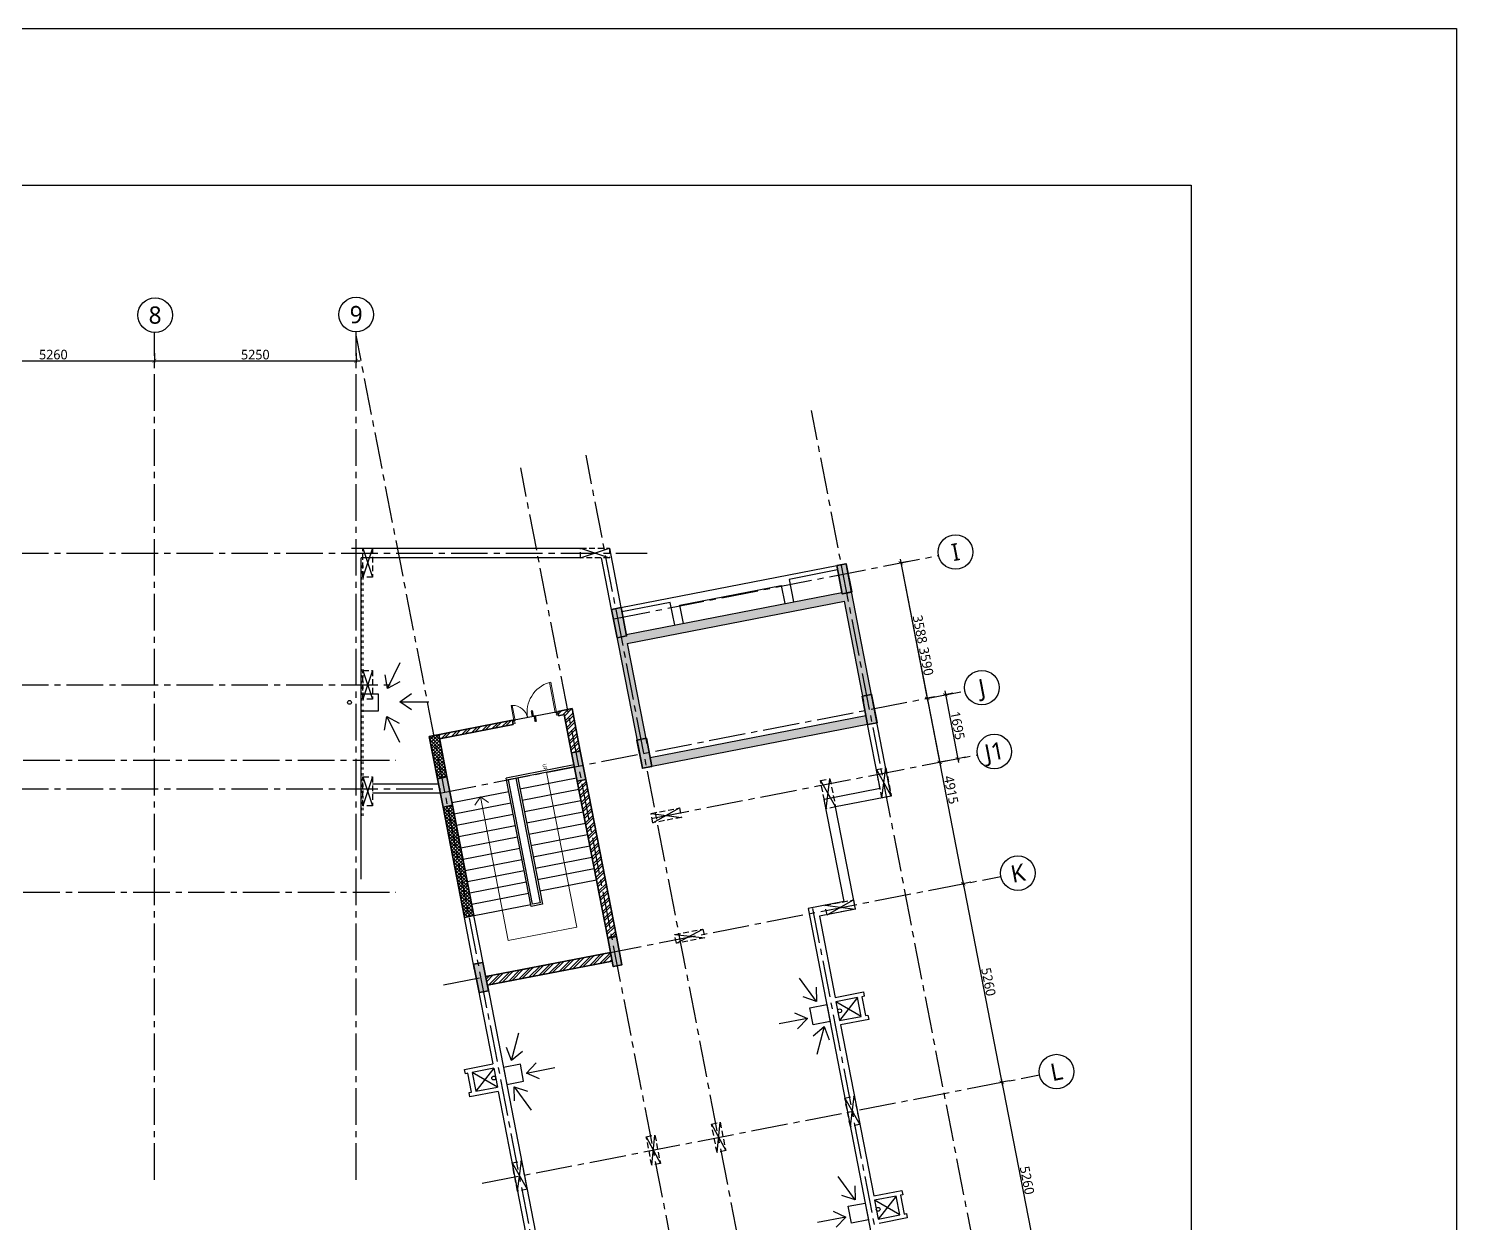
# Model space of a CAD drawing. Header units: millimetres. Extents: x -1107453 to -240403, y -265431 to 143409.
# Drawn here: x -277557 to -240403, y -240761 to -209680 of the extents above; entities that cross this region are included whole.
import ezdxf
from ezdxf.enums import TextEntityAlignment as Align

# ---------------------------------------------------------------- set-up
doc = ezdxf.new("R2010")
doc.units = ezdxf.units.MM
doc.header["$MEASUREMENT"] = 0
for name, pattern in [('ACAD_ISO03W100', [30, 12, -18]), ('ACAD_ISO05W100', [36, 24, -3, 0, -3, 0, -3, 0, -3]), ('CENTER2', [28.575, 19.05, -3.175, 3.175, -3.175]), ('DASHED', [0.75, 0.5, -0.25])]:
    doc.linetypes.add(name, pattern=pattern)
for name, color, linetype in [('A-Anno-Dims', 7, 'Continuous'), ('A-Anno-Grid Lines', 154, 'Continuous'), ('A-Detail Lines 10', 8, 'Continuous'), ('A-Elevation', 4, 'Continuous'), ('A-Steps', 3, 'Continuous'), ('A-Wall Patt', 8, 'Continuous'), ('A-Window', 4, 'Continuous'), ('Anno_Labels', 7, 'Continuous'), ('S-Conc Patt', 9, 'Continuous')]:
    doc.layers.add(name, color=color, linetype=linetype)
for name, color, linetype, lineweight in [('A-Detail Lines', 8, 'Continuous', 25), ('A-Door', 4, 'Continuous', 9), ('A-Wall Sec', 1, 'Continuous', 30), ('column hatch', 12, 'Continuous', 5), ('S-Concrete', 40, 'Continuous', 30), ('text', 7, 'Continuous', 9)]:
    doc.layers.add(name, color=color, linetype=linetype, lineweight=lineweight)
doc.styles.get("Standard").update_dxf_attribs({"font": 'trebuc.ttf'})
doc.dimstyles.new('DIM 1', dxfattribs={"dimtxt": 185, "dimasz": 200, "dimexe": 100, "dimexo": 50, "dimgap": 125, "dimtad": 3, "dimdec": 0, "dimtxsty": 'Standard', "dimblk": 'OBLIQUE', "dimcen": 250, "dimdle": 100, "dimclrd": 256, "dimclre": 256, "dimclrt": 256, "dimadec": 0, "dimazin": 0, "dimtfac": 1, "dimtdec": 0, "dimtmove": 1, "dimatfit": 3, "dimldrblk": 'OBLIQUE', "dimfxl": 1, "dimlwd": -1, "dimlwe": -1, "dimarcsym": 0})
doc.dimstyles.new('IIITD_WD_L @ 100', dxfattribs={"dimscale": 100, "dimtxt": 2.5, "dimasz": 1, "dimexe": 0.5, "dimexo": 0.25, "dimgap": 0.3, "dimtad": 1, "dimdec": 0, "dimrnd": 1, "dimzin": 0, "dimdsep": 46, "dimtxsty": 'Standard', "dimblk": 'ARCHTICK', "dimcen": 0.2, "dimdle": 1, "dimclrd": 8, "dimclre": 8, "dimadec": 0, "dimazin": 0, "dimtfac": 1, "dimtdec": 0, "dimtofl": 0, "dimtmove": 0, "dimatfit": 0, "dimfxl": 2, "dimfxlon": 1, "dimtolj": 1, "dimtzin": 0, "dimlwd": -1, "dimlwe": -1, "dimarcsym": 0})

# ---------------------------------------------------------------- blocks, each defined once
blk = doc.blocks.new('Door 1200')
at = {"layer": 'A-Door', "color": 5, "lineweight": 18}
for p, q in [((524084, 16182), (524084, 16132)), ((524084, 16182), (524159, 16182)), ((524084, 16132), (524124, 16132)), ((524124, 16147), (524124, 16132)), ((524159, 16147), (524124, 16147)), ((524159, 16182), (524159, 16147)), ((524159, 16147), (524557, 16147)), ((524159, 16112), (524159, 16147)), ((524159, 16112), (524557, 16112)), ((524557, 16147), (524557, 16112)), ((524084, 15032), (524124, 15032)), ((524084, 14982), (524084, 15032)), ((524084, 14982), (524159, 14982)), ((524124, 15017), (524124, 15032)), ((524159, 15017), (524124, 15017)), ((524159, 15052), (524159, 15017)), ((524159, 15052), (524958, 15052)), ((524159, 14982), (524159, 15017)), ((524159, 15017), (524958, 15017)), ((524958, 15017), (524958, 15052))]:
    blk.add_line(p, q, dxfattribs=at)
at = {"layer": 'A-Door', "lineweight": 18}
for centre, radius, start, end in [((524155, 16193), 411, 270.5695, 348.692), ((524157, 14978), 804, 5.3148, 89.8715)]:
    blk.add_arc(centre, radius, start, end, dxfattribs=at)
blk = doc.blocks.new('staircase 1 top')
at = {"layer": 'A-Elevation'}
for p, q in [((1232382, -43189), (1232382, -44989)), ((1232432, -43189), (1232432, -44989)), ((1232432, -44689), (1235782, -44689)), ((1232432, -44739), (1235732, -44739)), ((1235732, -44939), (1232432, -44939)), ((1235732, -44739), (1235732, -44939)), ((1235782, -44689), (1235782, -44989)), ((1235782, -44989), (1232382, -44989))]:
    blk.add_line(p, q, dxfattribs=at)
at = {"layer": 'A-Steps'}
for p, q in [((1232732, -43189), (1232732, -44689)), ((1233032, -43189), (1233032, -44689)), ((1233332, -43189), (1233332, -44689)), ((1233632, -43189), (1233632, -44689)), ((1233932, -43189), (1233932, -44689)), ((1234232, -43189), (1234232, -44689)), ((1234532, -43189), (1234532, -44689)), ((1234832, -43189), (1234832, -44689)), ((1235132, -43189), (1235132, -44689)), ((1235432, -43189), (1235432, -44689)), ((1232732, -46489), (1232732, -44989)), ((1233032, -46489), (1233032, -44989)), ((1233332, -46489), (1233332, -44989)), ((1233632, -46489), (1233632, -44989)), ((1233932, -46489), (1233932, -44989)), ((1234232, -46489), (1234232, -44989)), ((1234532, -46489), (1234532, -44989)), ((1234832, -46489), (1234832, -44989)), ((1235132, -46489), (1235132, -44989)), ((1235432, -46489), (1235432, -44989)), ((1235732, -46489), (1235732, -44989))]:
    blk.add_line(p, q, dxfattribs=at)
at = {"layer": 'text'}
for p, q in [((1232432, -43925), (1236539, -43925)), ((1236539, -45739), (1236539, -43925)), ((1232732, -45739), (1232912, -45559)), ((1232732, -45739), (1232912, -45919)), ((1232732, -45739), (1236539, -45739))]:
    blk.add_line(p, q, dxfattribs=at)
at = {"layer": 'text', "insert": (1232202, -43893), "char_height": 100, "width": 200.53, "attachment_point": 1}
blk.add_mtext('{\\fArial|b0|i0|c0|p34;UP}', dxfattribs=at)
blk = doc.blocks.new('DROP')
at = {"layer": 'A-Detail Lines'}
h = blk.add_hatch(dxfattribs=at)
h.set_pattern_fill('ANSI31', color=256, scale=100, angle=-90, style=0)
h.set_pattern_definition([(45, (-30796.783, -8736.205), (8.838835, -8.838835), [])])
h.paths.add_polyline_path([(-46, 0), (-46, -147), (-75, -147), (-75, 0)])
h.paths.add_polyline_path([(0, 147), (0, 0), (-30, 0), (-30, 147)])
for p, q in [((-46, -147), (-46, 0)), ((0, 0), (0, 148))]:
    blk.add_line(p, q, dxfattribs=at)
blk = doc.blocks.new('_Oblique')
at = {"color": 0, "linetype": 'ByBlock', "lineweight": -2}
blk.add_line((-0.5, -0.5), (0.5, 0.5), dxfattribs=at)
blk = doc.blocks.new('column 2.05')
at = {"layer": 'S-Conc Patt'}
h = blk.add_hatch(color=256, dxfattribs=at)
h.paths.add_polyline_path([(-394489, -157156), (-394739, -157156), (-394739, -157906), (-394489, -157906)])
h.paths.add_polyline_path([(-394489, -160616), (-394739, -160616), (-394739, -161366), (-394489, -161366)])
h.paths.add_polyline_path([(-363886, -185345), (-363838, -185590), (-364290, -185678), (-364338, -185433)])
h.paths.add_polyline_path([(-389204, -185761), (-389204, -186011), (-389653, -186011), (-389653, -185761)])
h.paths.add_polyline_path([(-389454, -165531), (-389204, -165531), (-389204, -166281), (-389454, -166281)])
h.paths.add_polyline_path([(-400709, -160616), (-400459, -160616), (-400459, -161366), (-400709, -161366)])
h.paths.add_polyline_path([(-389204, -160616), (-389454, -160616), (-389454, -161366), (-389204, -161366)])
h.paths.add_polyline_path([(-392989, -160616), (-392759, -160616), (-392759, -161366), (-392989, -161366)])
h.paths.add_polyline_path([(-358090, -158586), (-357845, -158538), (-357702, -159274), (-357947, -159322)])
h.paths.add_polyline_path([(-359974, -180182), (-359748, -180138), (-359661, -180590), (-359886, -180634)])
h.paths.add_polyline_path([(-361508, -184866), (-361460, -185111), (-362049, -185226), (-362097, -184980)])
h.paths.add_polyline_path([(-355128, -181578), (-355084, -181804), (-355531, -181891), (-355575, -181665)])
h.paths.add_polyline_path([(-359085, -182347), (-359041, -182573), (-359492, -182661), (-359536, -182435)])
h.paths.add_polyline_path([(-355545, -179439), (-355501, -179664), (-355952, -179752), (-355996, -179526)])
h.paths.add_polyline_path([(-357487, -181813), (-357262, -181769), (-357176, -182211), (-357402, -182254)])
h.paths.add_polyline_path([(-357523, -179823), (-357479, -180049), (-357930, -180137), (-357974, -179911)])
h.paths.add_polyline_path([(-394489, -183751), (-394489, -183981), (-394939, -183981), (-394939, -183751)])
h.paths.add_polyline_path([(-394489, -181916), (-394719, -181916), (-394719, -181456), (-394489, -181456)])
h.paths.add_polyline_path([(-398529, -183751), (-398529, -183981), (-398979, -183981), (-398979, -183751)])
h.paths.add_polyline_path([(-398528, -181571), (-398528, -181801), (-398979, -181801), (-398979, -181571)])
h.paths.add_polyline_path([(-396849, -183521), (-396619, -183521), (-396619, -183981), (-396849, -183981)])
h.paths.add_polyline_path([(-396504, -181571), (-396504, -181801), (-396964, -181801), (-396964, -181571)])
h.paths.add_polyline_path([(-365649, -160055), (-365423, -160011), (-365280, -160748), (-365506, -160791)])
h.paths.add_polyline_path([(-392989, -165531), (-392759, -165531), (-392759, -166281), (-392989, -166281)])
h.paths.add_polyline_path([(-358558, -184292), (-358510, -184538), (-359100, -184652), (-359147, -184407)])
h.paths.add_polyline_path([(-394488, -185761), (-394488, -186011), (-395088, -186011), (-395088, -185761)])
h.paths.add_polyline_path([(-391373, -181571), (-391373, -181821), (-391973, -181821), (-391973, -181571)])
h.paths.add_polyline_path([(-354745, -183551), (-354697, -183797), (-355138, -183882), (-355186, -183637)])
h.paths.add_polyline_path([(-391373, -185761), (-391373, -186011), (-391973, -186011), (-391973, -185761)])
h.paths.add_polyline_path([(-398528, -185761), (-398528, -186011), (-398978, -186011), (-398978, -185761)])
h.paths.add_polyline_path([(-362311, -180733), (-362264, -180979), (-362853, -181093), (-362900, -180848)])
h.paths.add_polyline_path([(-363949, -159725), (-363703, -159677), (-363560, -160413), (-363805, -160461)])
h.paths.add_polyline_path([(-369139, -160734), (-368893, -160686), (-368750, -161422), (-368995, -161470)])
h.paths.add_polyline_path([(-400709, -157156), (-400459, -157156), (-400459, -157906), (-400709, -157906)])
h.paths.add_polyline_path([(-358751, -155186), (-358506, -155138), (-358362, -155874), (-358608, -155922)])
h.paths.add_polyline_path([(-364609, -156328), (-364363, -156281), (-364220, -157017), (-364465, -157065)])
h.paths.add_polyline_path([(-364692, -181196), (-364645, -181442), (-365096, -181529), (-365144, -181284)])
h.paths.add_polyline_path([(-364711, -164880), (-364485, -164836), (-364342, -165572), (-364568, -165616)])
h.paths.add_polyline_path([(-368201, -165558), (-367955, -165511), (-367812, -166247), (-368058, -166295)])
h.paths.add_polyline_path([(-389204, -181571), (-389204, -181821), (-389653, -181821), (-389653, -181571)])
at = {"layer": 'A-Detail Lines 10'}
for p, q in [((-365416, -154735), (-364666, -154985)), ((-365416, -154985), (-364666, -154735)), ((-357719, -160495), (-357331, -161184)), ((-357576, -161231), (-357474, -160447)), ((-359172, -160778), (-358784, -161466)), ((-359029, -161514), (-358927, -160730)), ((-363532, -161880), (-362841, -161491)), ((-363580, -161634), (-362793, -161736)), ((-359051, -164024), (-358267, -164126)), ((-359003, -164269), (-358314, -163881)), ((-362967, -164785), (-362187, -164868)), ((-362923, -165011), (-362231, -164642)), ((-358539, -169039), (-358151, -169727)), ((-358396, -169775), (-358294, -168991)), ((-362009, -169713), (-361640, -170406)), ((-361866, -170450), (-361783, -169669)), ((-363707, -170043), (-363339, -170736)), ((-363564, -170780), (-363482, -170000)), ((-367197, -170722), (-366809, -171410)), ((-367054, -171458), (-366952, -170674))]:
    blk.add_line(p, q, dxfattribs=at)
for points in [[(-371079, -154735), (-370829, -155485)], [(-370829, -154735), (-371079, -155485)], [(-371079, -157915), (-370829, -158665)], [(-370829, -157915), (-371079, -158665)], [(-371078, -160683), (-370828, -161433)], [(-370828, -160683), (-371078, -161433)]]:
    blk.add_lwpolyline(points, dxfattribs=at)
at = {"layer": 'S-Concrete', "color": 3, "linetype": 'DASHED', "lineweight": -3, "ltscale": 300}
for points in [[(-371079, -154735), (-370829, -154735), (-370829, -155485), (-371079, -155485), (-371079, -154735)], [(-365416, -154985), (-365416, -154735), (-364666, -154735), (-364666, -154985), (-365416, -154985)], [(-371079, -157915), (-370829, -157915), (-370829, -158665), (-371079, -158665), (-371079, -157915)], [(-357719, -160495), (-357474, -160447), (-357331, -161184), (-357576, -161231), (-357719, -160495)], [(-371079, -160683), (-370829, -160683), (-370829, -161433), (-371079, -161433), (-371079, -160683)], [(-359172, -160778), (-358927, -160730), (-358784, -161466), (-359029, -161514), (-359172, -160778)], [(-362841, -161491), (-362793, -161736), (-363532, -161880), (-363580, -161634), (-362841, -161491)], [(-358314, -163881), (-358267, -164126), (-359003, -164269), (-359051, -164024), (-358314, -163881)], [(-362923, -165011), (-362967, -164785), (-362231, -164642), (-362187, -164868), (-362923, -165011)], [(-362009, -169713), (-361783, -169669), (-361640, -170406), (-361866, -170450), (-362009, -169713)], [(-363707, -170043), (-363482, -170000), (-363339, -170736), (-363564, -170780), (-363707, -170043)]]:
    blk.add_lwpolyline(points, dxfattribs=at)
at = {"layer": 'S-Concrete', "lineweight": 35}
for points in [[(-358751, -155186), (-358506, -155138), (-358362, -155874), (-358608, -155922), (-358751, -155186)], [(-364609, -156328), (-364363, -156281), (-364220, -157017), (-364465, -157065), (-364609, -156328)], [(-358090, -158586), (-357845, -158538), (-357702, -159274), (-357947, -159322), (-358090, -158586)], [(-363949, -159725), (-363703, -159677), (-363560, -160413), (-363805, -160461), (-363949, -159725)], [(-365649, -160055), (-365423, -160011), (-365280, -160748), (-365506, -160791), (-365649, -160055)], [(-369139, -160734), (-368893, -160686), (-368750, -161422), (-368995, -161470), (-369139, -160734)], [(-364711, -164880), (-364485, -164836), (-364342, -165572), (-364568, -165616), (-364711, -164880)], [(-368201, -165558), (-367955, -165511), (-367812, -166247), (-368058, -166295), (-368201, -165558)]]:
    blk.add_lwpolyline(points, dxfattribs=at)
at = {"layer": 'S-Concrete', "color": 3, "linetype": 'DASHED', "lineweight": -3, "ltscale": 300}
for points in [[(-358539, -169039), (-358294, -168991), (-358151, -169727), (-358396, -169775)], [(-367197, -170722), (-366952, -170674), (-366809, -171410), (-367054, -171458)]]:
    blk.add_lwpolyline(points, close=True, dxfattribs=at)
blk = doc.blocks.new('Grid Head')
blk.add_circle((0, 0), 3)
at = {"layer": 'Anno_Labels'}
blk.add_attdef('GRID_NAME', text='', height=3, dxfattribs=at).set_placement((0, 0), align=Align.MIDDLE_CENTER)
blk = doc.blocks.new('_ArchTick')
at = {"color": 0, "linetype": 'ByBlock', "const_width": 0.15}
blk.add_lwpolyline([(-0.5, -0.5), (0.5, 0.5)], dxfattribs=at)
blk = doc.blocks.new('*D1121')
at = {"layer": 'A-Anno-Dims', "color": 8, "transparency": 16777216}
for p, q in [((527931, 24994), (533391, 24994)), ((528031, 25194), (528031, 24944)), ((533291, 25194), (533291, 24944))]:
    blk.add_line(p, q, dxfattribs=at)
at = {"layer": 'A-Anno-Dims', "color": 8, "transparency": 16777216, "xscale": 100, "yscale": 100, "zscale": 100, "rotation": 180}
blk.add_blockref('_ArchTick', (528031, 24994), dxfattribs=at)
at = {"layer": 'A-Anno-Dims', "color": 8, "transparency": 16777216, "xscale": 100, "yscale": 100, "zscale": 100}
blk.add_blockref('_ArchTick', (533291, 24994), dxfattribs=at)
at = {"layer": 'A-Anno-Dims', "color": 0, "transparency": 16777216, "insert": (530661, 25152), "char_height": 250, "attachment_point": 5}
blk.add_mtext('\\A1;5260', dxfattribs=at)
blk = doc.blocks.new('_Open90')
at = {"color": 0, "linetype": 'ByBlock', "lineweight": -2}
for p, q in [((0, 0), (-1, 0)), ((-0.5, 0.5), (0, 0)), ((0, 0), (-0.5, -0.5))]:
    blk.add_line(p, q, dxfattribs=at)
blk = doc.blocks.new('*D1106')
at = {"layer": 'A-Anno-Dims', "color": 8, "transparency": 16777216}
for p, q in [((533191, 24994), (538641, 24994)), ((533291, 25194), (533291, 24944)), ((538541, 25194), (538541, 24944))]:
    blk.add_line(p, q, dxfattribs=at)
at = {"layer": 'A-Anno-Dims', "color": 8, "transparency": 16777216, "xscale": 100, "yscale": 100, "zscale": 100, "rotation": 180}
blk.add_blockref('_ArchTick', (533291, 24994), dxfattribs=at)
at = {"layer": 'A-Anno-Dims', "color": 8, "transparency": 16777216, "xscale": 100, "yscale": 100, "zscale": 100}
blk.add_blockref('_ArchTick', (538541, 24994), dxfattribs=at)
at = {"layer": 'A-Anno-Dims', "color": 0, "transparency": 16777216, "insert": (535916, 25151), "char_height": 250, "attachment_point": 5}
blk.add_mtext('\\A1;5250', dxfattribs=at)
blk = doc.blocks.new('*D1107')
at = {"layer": 'A-Anno-Dims', "color": 8, "transparency": 16777216}
for p, q in [((552911, 19774), (552665, 19726)), ((552695, 19834), (553418, 16116)), ((553595, 16252), (553350, 16204))]:
    blk.add_line(p, q, dxfattribs=at)
at = {"layer": 'A-Anno-Dims', "color": 8, "transparency": 16777216, "xscale": 100, "yscale": 100, "zscale": 100}
for p, rotation in [((552714, 19735), 101.0000000000101), ((553399, 16214), 281.0000000000102)]:
    blk.add_blockref('_ArchTick', p, dxfattribs=dict(at, rotation=rotation))
at = {"layer": 'A-Anno-Dims', "color": 0, "transparency": 16777216, "insert": (553211, 18005), "char_height": 250, "attachment_point": 5, "rotation": 281}
blk.add_mtext('\\A1;3588', dxfattribs=at)
blk = doc.blocks.new('*D1126')
at = {"layer": 'A-Anno-Dims', "color": 8, "transparency": 16777216}
for p, q in [((552911, 19774), (552665, 19726)), ((552695, 19834), (553741, 14452)), ((553919, 14588), (553673, 14540))]:
    blk.add_line(p, q, dxfattribs=at)
at = {"layer": 'A-Anno-Dims', "color": 8, "transparency": 16777216, "xscale": 100, "yscale": 100, "zscale": 100}
for p, rotation in [((552714, 19735), 101.0000000010405), ((553722, 14550), 281.0000000010405)]:
    blk.add_blockref('_ArchTick', p, dxfattribs=dict(at, rotation=rotation))
at = {"layer": 'A-Anno-Dims', "color": 0, "transparency": 16777216, "insert": (553373, 17173), "char_height": 250, "attachment_point": 5, "rotation": 281}
blk.add_mtext('\\A1;3590', dxfattribs=at)
blk = doc.blocks.new('*D1108')
at = {"layer": 'A-Anno-Dims', "color": 8, "transparency": 16777216}
for p, q in [((554533, 11427), (554288, 11379)), ((554318, 11487), (555359, 6127)), ((555537, 6264), (555291, 6216))]:
    blk.add_line(p, q, dxfattribs=at)
at = {"layer": 'A-Anno-Dims', "color": 8, "transparency": 16777216, "xscale": 100, "yscale": 100, "zscale": 100}
for p, rotation in [((554337, 11389), 101.0000000010405), ((555340, 6226), 281.0000000010405)]:
    blk.add_blockref('_ArchTick', p, dxfattribs=dict(at, rotation=rotation))
at = {"layer": 'A-Anno-Dims', "color": 0, "transparency": 16777216, "insert": (554993, 8837), "char_height": 250, "attachment_point": 5, "rotation": 281}
blk.add_mtext('\\A1;5260', dxfattribs=at)
blk = doc.blocks.new('*D1127')
at = {"layer": 'A-Anno-Dims', "color": 8, "transparency": 16777216}
for p, q in [((555321, 6324), (556363, 964)), ((555537, 6264), (555291, 6216)), ((556540, 1100), (556295, 1053))]:
    blk.add_line(p, q, dxfattribs=at)
at = {"layer": 'A-Anno-Dims', "color": 8, "transparency": 16777216, "xscale": 100, "yscale": 100, "zscale": 100}
for p, rotation in [((555340, 6226), 101.0000000010405), ((556344, 1062), 281.0000000010405)]:
    blk.add_blockref('_ArchTick', p, dxfattribs=dict(at, rotation=rotation))
at = {"layer": 'A-Anno-Dims', "color": 0, "transparency": 16777216, "insert": (555997, 3674), "char_height": 250, "attachment_point": 5, "rotation": 281}
blk.add_mtext('\\A1;5260', dxfattribs=at)
blk = doc.blocks.new('*D1113')
at = {"layer": 'A-Anno-Dims', "color": 8, "transparency": 16777216}
for p, q in [((553853, 16404), (554215, 14544)), ((554068, 16344), (553823, 16296)), ((554392, 14680), (554146, 14632))]:
    blk.add_line(p, q, dxfattribs=at)
at = {"layer": 'A-Anno-Dims', "color": 8, "transparency": 16777216, "xscale": 100, "yscale": 100, "zscale": 100}
for p, rotation in [((553872, 16306), 101.0000000010405), ((554195, 14642), 281.0000000010405)]:
    blk.add_blockref('_ArchTick', p, dxfattribs=dict(at, rotation=rotation))
at = {"layer": 'A-Anno-Dims', "color": 0, "transparency": 16777216, "insert": (554188, 15504), "char_height": 250, "attachment_point": 5, "rotation": 281}
blk.add_mtext('\\A1;1695', dxfattribs=at)
blk = doc.blocks.new('*D1114')
at = {"layer": 'A-Anno-Dims', "color": 8, "transparency": 16777216}
for p, q in [((553594, 16252), (553349, 16204)), ((553379, 16312), (554355, 11291)), ((554532, 11427), (554287, 11379))]:
    blk.add_line(p, q, dxfattribs=at)
at = {"layer": 'A-Anno-Dims', "color": 8, "transparency": 16777216, "xscale": 100, "yscale": 100, "zscale": 100}
for p, rotation in [((553398, 16214), 101.0000000010405), ((554336, 11389), 281.0000000010405)]:
    blk.add_blockref('_ArchTick', p, dxfattribs=dict(at, rotation=rotation))
at = {"layer": 'A-Anno-Dims', "color": 0, "transparency": 16777216, "insert": (554022, 13831), "char_height": 250, "attachment_point": 5, "rotation": 281}
blk.add_mtext('\\A1;4915', dxfattribs=at)
blk = doc.blocks.new('Grid Girls Hostel')
at = {"layer": 'A-Anno-Grid Lines', "linetype": 'CENTER2', "ltscale": 50}
for p, q in [((533291, 3686.8), (533291, 25731.7)), ((538541, 3686.8), (538541, 25744.1)), ((546030.4, -12871.7), (538541, 25657.8)), ((557078.8, -10724.1), (550388.2, 23696.3)), ((551208.5, -11865.1), (544521.1, 22538.2)), ((549510.2, -12195.2), (542822.9, 22208.1)), ((506718.2, 19992.3), (546111.4, 19992.3)), ((545248.1, 18284.2), (553695, 19926.1)), ((506718.2, 16562.3), (539568.2, 16562.3)), ((540716.9, 13748.7), (554379.5, 16404.4)), ((507018.2, 14602.3), (539568.2, 14602.3)), ((546258.2, 13099.1), (554702.9, 14740.5)), ((506718.2, 13861.8), (540731.8, 13861.8)), ((540813.7, 8760.3), (555317.2, 11579.5)), ((507018.2, 11172.3), (539568.2, 11172.3)), ((554688.3, -11188.7), (550425.3, 10742.6)), ((541817.5, 3597), (556321, 6416.2))]:
    blk.add_line(p, q, dxfattribs=at)
at = {"layer": 'A-Anno-Dims'}
ref = blk.add_blockref('Grid Head', (533308.2, 26181.7), dxfattribs=dict(at, xscale=150, yscale=150, zscale=150))
ref.add_attrib('GRID_NAME', '8', dxfattribs={"layer": '0', "height": 450}).set_placement((533308.2, 26181.7), align=Align.MIDDLE_CENTER)
ref = blk.add_blockref('Grid Head', (538539.7, 26194.1), dxfattribs=dict(at, xscale=150, yscale=150, zscale=150))
ref.add_attrib('GRID_NAME', '9', dxfattribs={"layer": '0', "height": 450}).set_placement((538539.7, 26194.1), align=Align.MIDDLE_CENTER)
ref = blk.add_blockref('Grid Head', (554135.5, 20018.3), dxfattribs=dict(at, xscale=150, yscale=150, zscale=150, rotation=11.00000000000715))
ref.add_attrib('GRID_NAME', 'I', dxfattribs={"layer": '0', "height": 450, "rotation": 11}).set_placement((554135.5, 20018.3), align=Align.MIDDLE_CENTER)
ref = blk.add_blockref('Grid Head', (554821.2, 16490.3), dxfattribs=dict(at, xscale=150, yscale=150, zscale=150, rotation=11.00000000000715))
ref.add_attrib('GRID_NAME', 'J', dxfattribs={"layer": '0', "height": 450, "rotation": 11}).set_placement((554821.2, 16490.3), align=Align.MIDDLE_CENTER)
ref = blk.add_blockref('Grid Head', (555144.7, 14826.4), dxfattribs=dict(at, xscale=150, yscale=150, zscale=150, rotation=11.00000000000715))
ref.add_attrib('GRID_NAME', 'J1', dxfattribs={"layer": '0', "height": 450, "rotation": 11}).set_placement((555144.7, 14826.4), align=Align.MIDDLE_CENTER)
ref = blk.add_blockref('Grid Head', (555758.9, 11665.4), dxfattribs=dict(at, xscale=150, yscale=150, zscale=150, rotation=11.00000000000715))
ref.add_attrib('GRID_NAME', 'K', dxfattribs={"layer": '0', "height": 450, "rotation": 11}).set_placement((555758.9, 11665.4), align=Align.MIDDLE_CENTER)
ref = blk.add_blockref('Grid Head', (556762.7, 6502.1), dxfattribs=dict(at, xscale=150, yscale=150, zscale=150, rotation=11.00000000000715))
ref.add_attrib('GRID_NAME', 'L', dxfattribs={"layer": '0', "height": 450, "rotation": 11}).set_placement((556762.7, 6502.1), align=Align.MIDDLE_CENTER)
for base, p1, p2, picture, middle in [((533291, 24994.1), (528031, 25731.7), (533291, 25731.7), '*D1121', (530661, 25151.7)), ((538541, 24994.1), (533291, 25731.7), (538541, 25731.3), '*D1106', (535916, 25151.3))]:
    dim = blk.add_linear_dim(base=base, p1=p1, p2=p2, dimstyle='IIITD_WD_L @ 100', override={"dimtmove": 1, "dimldrblk": 'Open90', "dimarcsym": 1}, dxfattribs=at)
    dim.commit()
    dim.dimension.update_dxf_attribs({"geometry": picture, "text_midpoint": middle})
dim = blk.add_aligned_dim(p1=(553694.9, 19926.1), p2=(554379.5, 16404.4), distance=-999.1, dimstyle='IIITD_WD_L @ 100', override={"dimtmove": 1, "dimldrblk": 'Open90', "dimarcsym": 1}, dxfattribs=at)
dim.commit()
dim.dimension.update_dxf_attribs({"geometry": '*D1107', "text_midpoint": (553210.8, 18004.6)})
dim = blk.add_linear_dim(base=(553722.2, 14549.9), p1=(553695, 19926.1), p2=(554702.9, 14740.5), angle=101, text='3590', dimstyle='IIITD_WD_L @ 100', override={"dimtmove": 1, "dimldrblk": 'Open90', "dimarcsym": 1}, dxfattribs=at)
dim.commit()
dim.dimension.update_dxf_attribs({"geometry": '*D1126', "text_midpoint": (553372.9, 17172.8)})
for base, p1, p2, picture, middle in [((554335.9, 11388.8), (554378.8, 16404.3), (555317.2, 11579.5), '*D1114', (554021.7, 13831.3)), ((554195.5, 14641.9), (554378.8, 16404.3), (554702.2, 14740.4), '*D1113', (554188.5, 15503.9)), ((555340.3, 6225.6), (554827.3, 11484.3), (555831.1, 6321), '*D1108', (554993.1, 8837.3)), ((556343.9, 1062.2), (556321, 6416.2), (557324.7, 1252.9), '*D1127', (555996.8, 3674))]:
    dim = blk.add_linear_dim(base=base, p1=p1, p2=p2, angle=101, dimstyle='IIITD_WD_L @ 100', override={"dimtmove": 1, "dimldrblk": 'Open90', "dimarcsym": 1}, dxfattribs=at)
    dim.commit()
    dim.dimension.update_dxf_attribs({"geometry": picture, "text_midpoint": middle})

msp = doc.modelspace()

# ---------------------------------------------------------------- hatches: boundary and pattern name
at = {"layer": 'A-Wall Patt'}
h = msp.add_hatch(dxfattribs=at)
h.set_pattern_fill('ANSI32', color=256, scale=400, style=0)
h.set_pattern_definition([(45, (0, -68461.45), (-106.06602, 106.06602), []), (45, (70.71, -68461.45), (-106.06602, 106.06602), [])])
h.paths.add_polyline_path([(-262372.9, -233935.2), (-262416.8, -233709.5), (-265661.1, -234340.1), (-265617.2, -234565.9)])
h.paths.add_polyline_path([(-266885.1, -228042.9), (-266863.2, -228155.8), (-264944.1, -227782.8), (-264966, -227669.9)])
h.paths.add_polyline_path([(-263200.4, -228472.8), (-263172.7, -228615.1), (-263172.7, -228615.1), (-263415.1, -227368.4), (-263788.1, -227440.9), (-263766.1, -227553.8), (-263618.9, -227525.2), (-263426.2, -228516.7)])
h.paths.add_polyline_path([(-262488.3, -233341.5), (-262262.6, -233297.6), (-262234, -233444.7), (-262234, -233444.7), (-263071.6, -229135.4), (-263071.6, -229135.4), (-263057.3, -229209), (-263283.1, -229252.9)])
h = msp.add_hatch(dxfattribs=at)
h.set_pattern_fill('ANSI37', color=256, scale=500, style=0)
h.set_pattern_definition([(45, (0, -68461.446), (-44.194174, 44.194174), []), (135, (0, -68461.446), (-44.194174, -44.194174), [])])
h.paths.add_polyline_path([(-266915.9, -229195), (-266670.5, -229147.3), (-266642.8, -229289.6), (-266642.8, -229289.6), (-266885.1, -228042.9), (-267130.5, -228090.6)])
h.paths.add_polyline_path([(-266527.4, -229883.5), (-266772.8, -229931.2), (-266214.6, -232802.5), (-265969.2, -232754.8), (-266555, -229741.2), (-266555, -229741.2)])
at = {"layer": 'S-Conc Patt'}
for points in [[(-256528.3, -223647.4), (-256282.9, -223599.7), (-256139.6, -224335.9), (-256385, -224383.6)], [(-262386, -224789.7), (-262140.6, -224742), (-261997.3, -225478.3), (-262242.7, -225526)], [(-255867.4, -227047.4), (-255622, -226999.7), (-255478.9, -227735.9), (-255724.3, -227783.6)], [(-261725.8, -228186.1), (-261480.4, -228138.4), (-261337.3, -228874.6), (-261582.7, -228922.3)]]:
    msp.add_hatch(color=256, dxfattribs=at).paths.add_polyline_path(points)
h = msp.add_hatch(color=256, dxfattribs=at)
h.paths.add_polyline_path([(-261979.9, -225673.4), (-256328.4, -224571.2), (-256190.8, -225278.8), (-256087.8, -225258.8), (-256262.5, -224359.8), (-256385, -224383.6), (-256391.7, -224349.2), (-262004, -225443.8), (-261997.3, -225478.3), (-262132.1, -225504.6), (-261958.1, -226399.8), (-261843, -226377.5)])
h.paths.add_polyline_path([(-262132.1, -225504.6), (-262242.8, -225526.1), (-262068.8, -226421.3), (-261958.1, -226399.8)])
h.paths.add_polyline_path([(-256139.8, -224335.9), (-256262.5, -224359.8), (-256087.8, -225258.8), (-255965.1, -225234.9)])
h.paths.add_polyline_path([(-261381.1, -228648.9), (-261337.3, -228874.6), (-255724.3, -227783.6), (-255768.2, -227557.8)])
h.paths.add_polyline_path([(-255965.1, -225234.9), (-256190.8, -225278.8), (-255820.1, -227185.9), (-255594.3, -227142)])
h.paths.add_polyline_path([(-261843, -226377.5), (-262068.8, -226421.3), (-261698.1, -228328.5), (-261472.3, -228284.6)])

# ---------------------------------------------------------------- linework, layer by layer
at = {"layer": 'A-Detail Lines', "linetype": 'ACAD_ISO03W100', "ltscale": 5}
for p, q in [((-268906.5, -223646.6), (-268906.5, -230248.1)), ((-268856.5, -223646.6), (-268856.5, -230232.3))]:
    msp.add_line(p, q, dxfattribs=at)
at = {"layer": 'A-Detail Lines', "ltscale": 15}
for p, q in [((-255894, -235375.6), (-256549, -234993.6)), ((-255989.5, -234884.8), (-256453.6, -235484.4)), ((-265356.9, -237215), (-266011.9, -236833)), ((-265452.3, -236724.2), (-265916.5, -237323.8)), ((-254890.4, -240539), (-255545.3, -240156.9)), ((-254985.8, -240048.2), (-255449.9, -240647.7))]:
    msp.add_line(p, q, dxfattribs=at)
at = {"layer": 'A-Detail Lines'}
msp.add_lwpolyline([(-307456.4, -213755.2), (-247302.7, -213755.2), (-247302.7, -257872.1), (-307456.4, -257872.1)], close=True, dxfattribs=at)
for points in [[(-268906.1, -226981.6), (-268456.1, -226981.6), (-268456.1, -227431.6), (-268906.1, -227431.6), (-268906.1, -226981.6)], [(-264966, -227669.9), (-263788.1, -227440.9)], [(-257230.7, -235151.9), (-256789, -235066), (-256703.1, -235507.8), (-257144.8, -235593.6), (-257230.7, -235151.9)], [(-264760.4, -236615.2), (-265202.2, -236701), (-265116.3, -237142.8), (-264674.6, -237056.9), (-264760.4, -236615.2)], [(-256227.5, -240315.4), (-255785.8, -240229.5), (-255699.9, -240671.2), (-256141.6, -240757.1), (-256227.5, -240315.4)]]:
    msp.add_lwpolyline(points, dxfattribs=at)
for centre in [(-269206.1, -227206.6), (-256452.2, -235229.4), (-265453.7, -236979.1), (-255448.5, -240392.8)]:
    msp.add_circle(centre, 50, dxfattribs=at)
at = {"layer": 'A-Elevation'}
for p, q in [((-269155.6, -223196.6), (-263193.2, -223196.6)), ((-262443.2, -223196.6), (-262142.8, -224742.4)), ((-268906.4, -231806.6), (-268905.8, -223446.6)), ((-263193.2, -223446.6), (-268905.8, -223446.6)), ((-262386, -224789.7), (-262649.3, -223446.6)), ((-262142.8, -224742.4), (-256527.9, -223649.6)), ((-256505.8, -223763.3), (-257766.9, -224009.3)), ((-257766.9, -224009.3), (-257652.7, -224595.2)), ((-260611.4, -224678.7), (-257971, -224164.8)), ((-257971, -224164.8), (-257878.4, -224639.2)), ((-260859.3, -224609.3), (-262118.4, -224855.7)), ((-260744.4, -225198.1), (-260859.3, -224609.3)), ((-260518.7, -225154.1), (-260611.4, -224678.7)), ((-255400.9, -229447.3), (-255752, -227641.3)), ((-255107.8, -229645), (-255506.6, -227593.6)), ((-266888.2, -229337.3), (-268606.5, -229337.3)), ((-266843.5, -229567.3), (-268606.5, -229567.3)), ((-255400.9, -229447.3), (-256854.3, -229729.8)), ((-256337, -232390.2), (-256854.3, -229729.8)), ((-255107.8, -229645), (-256561.2, -229927.5)), ((-256043.9, -232587.8), (-256561.2, -229927.5)), ((-256337, -232390.2), (-257273.6, -232572.4)), ((-257273.6, -232572.4), (-254259.4, -248082.9)), ((-256043.9, -232587.8), (-256980.5, -232770)), ((-256980.5, -232770), (-256570.3, -234880.6)), ((-265862.6, -234613.7), (-265474.3, -236611.3)), ((-265617.2, -234566), (-262675.9, -249697.6)), ((-256570.3, -234880.6), (-255834.7, -234737.6)), ((-255834.7, -234737.6), (-255812.8, -234850.4)), ((-255989.5, -234884.8), (-256549, -234993.6)), ((-256548.4, -234993.4), (-256453, -235484.3)), ((-255894, -235375.6), (-255989.5, -234884.8)), ((-255812.8, -234850.4), (-255876.6, -234862.9)), ((-255876.6, -234862.9), (-255781.2, -235353.7)), ((-256453.6, -235484.4), (-255894, -235375.6)), ((-255695.4, -235454.1), (-256431.1, -235597.1)), ((-255781.2, -235353.7), (-255717.4, -235341.3)), ((-255717.4, -235341.3), (-255695.4, -235454.1)), ((-256431.1, -235597.1), (-255566.9, -240044)), ((-266210.5, -236754.4), (-265474.3, -236611.3)), ((-266188.6, -236867.3), (-266210.5, -236754.4)), ((-266124.8, -236854.9), (-266188.6, -236867.3)), ((-266029.3, -237345.7), (-266124.8, -236854.9)), ((-265452.3, -236724.2), (-266011.9, -236833)), ((-266011.9, -236833), (-265916.5, -237323.8)), ((-265452.3, -236724.2), (-265356.9, -237215)), ((-266093.2, -237358.1), (-266029.3, -237345.7)), ((-266071.2, -237471), (-266093.2, -237358.1)), ((-265335, -237327.9), (-266071.2, -237471)), ((-265916.5, -237323.8), (-265356.9, -237215)), ((-265335, -237327.9), (-264470.6, -241774.7)), ((-255566.9, -240044), (-254831, -239900.9)), ((-254831, -239900.9), (-254809.1, -240013.8)), ((-254985.8, -240048.2), (-255545.3, -240156.9)), ((-255545, -240156.8), (-255449.6, -240647.7)), ((-254890.4, -240539), (-254985.8, -240048.2)), ((-254809.1, -240013.8), (-254872.9, -240026.2)), ((-254872.9, -240026.2), (-254777.5, -240517)), ((-255449.9, -240647.7), (-254890.4, -240539)), ((-254691.8, -240617.5), (-255427.6, -240760.5)), ((-254777.5, -240517), (-254713.7, -240504.6)), ((-254713.7, -240504.6), (-254691.8, -240617.5))]:
    msp.add_line(p, q, dxfattribs=at)
at = {"layer": 'A-Wall Patt'}
msp.add_lwpolyline([(-314710, -209679.9), (-240403.4, -209679.9), (-240403.4, -265431.2), (-314710, -265431.2)], close=True, dxfattribs=at)
at = {"layer": 'A-Wall Sec', "lineweight": 35}
for p, q in [((-263788.1, -227440.9), (-263415.1, -227368.4)), ((-263200.4, -228472.8), (-263415.1, -227368.4)), ((-267130.5, -228090.6), (-264966, -227669.9)), ((-264944.1, -227782.8), (-264966, -227669.9)), ((-263766.1, -227553.8), (-263788.1, -227440.9)), ((-263766.1, -227553.8), (-263618.9, -227525.2)), ((-263426.2, -228516.7), (-263618.9, -227525.2)), ((-266915.9, -229195), (-267130.5, -228090.6)), ((-266670.5, -229147.3), (-266885.1, -228042.9)), ((-266863.2, -228155.8), (-264944.1, -227782.8)), ((-262262.6, -233297.6), (-263057.3, -229209)), ((-262488.3, -233341.5), (-263283.1, -229252.9)), ((-266214.6, -232802.5), (-266772.8, -229931.2)), ((-265969.2, -232754.8), (-266527.4, -229883.5)), ((-265969.2, -232754.8), (-266214.6, -232802.5)), ((-262416.8, -233709.5), (-265661.1, -234340.1)), ((-262372.9, -233935.2), (-265617.2, -234565.9))]:
    msp.add_line(p, q, dxfattribs=at)
at = {"layer": 'A-Window'}
for p, q in [((-265950.4, -234162.1), (-266214.6, -232802.5)), ((-265704.9, -234114.4), (-265969.2, -232754.8))]:
    msp.add_line(p, q, dxfattribs=at)
at = {"layer": 'S-Concrete'}
for p, q in [((-262003.9, -225443.8), (-256391.7, -224349.2)), ((-255506.6, -227593.6), (-256195.1, -224051.3)), ((-261979.9, -225673.4), (-256328.4, -224571.2)), ((-255820.1, -227185.9), (-256328.4, -224571.2)), ((-262298.2, -225241.2), (-261610.3, -228780)), ((-261979.9, -225673.4), (-261472.3, -228284.6)), ((-255768.2, -227557.8), (-261381.1, -228648.9)), ((-255724.3, -227783.6), (-261337.3, -228874.6))]:
    msp.add_line(p, q, dxfattribs=at)
at = {"layer": 'S-Concrete', "lineweight": 35}
for points in [[(-256528.3, -223647.4), (-256282.9, -223599.7), (-256139.6, -224335.9), (-256385, -224383.6), (-256528.3, -223647.4)], [(-262386, -224789.7), (-262140.6, -224742), (-261997.3, -225478.3), (-262242.7, -225526), (-262386, -224789.7)], [(-255867.4, -227047.4), (-255622, -226999.7), (-255478.9, -227735.9), (-255724.3, -227783.6), (-255867.4, -227047.4)], [(-261725.8, -228186.1), (-261480.4, -228138.4), (-261337.3, -228874.6), (-261582.7, -228922.3), (-261725.8, -228186.1)]]:
    msp.add_lwpolyline(points, dxfattribs=at)

# ---------------------------------------------------------------- block references
at = {"layer": 'A-Anno-Grid Lines'}
msp.add_blockref('Grid Girls Hostel', (-807572.5, -243313.9), dxfattribs=at)
at = {"layer": 'A-Detail Lines', "linetype": 'ACAD_ISO05W100', "xscale": -1, "rotation": 190.8718454001023}
msp.add_blockref('DROP', (-264377.7, -227555.8), dxfattribs=at)
at = {"layer": 'A-Wall Patt', "linetype": 'Continuous', "rotation": 281.0000000001065}
msp.add_blockref('staircase 1 top', (-456118.1, 989144.8), dxfattribs=at)
at = {"layer": 'column hatch', "rotation": 101.0000006037051}
msp.add_blockref('Door 1200', (-149063, -739130.2), dxfattribs=at)
at = {"layer": 'S-Concrete'}
msp.add_blockref('column 2.05', (102222.7, -68461.4), dxfattribs=at)

# ---------------------------------------------------------------- leaders
at = {"layer": 'A-Detail Lines'}
for points in [[(-268216.6, -226849.2), (-267890.7, -226173.7)], [(-267895.9, -227191.2), (-267145.9, -227190.6)], [(-268235.1, -227570.1), (-267909.2, -228245.6)], [(-257052.6, -234984.1), (-257497.8, -234380.5)], [(-257290.3, -235432.2), (-258027.5, -235570.3)], [(-264988.5, -236526.3), (-264801.8, -235799.9)], [(-256858.2, -235641.1), (-257044.9, -236367.4)], [(-264600.1, -236852.8), (-263864.9, -236704.7)], [(-264922.6, -237208.3), (-264477.4, -237811.8)], [(-256049.4, -240147.5), (-256494.6, -239544)], [(-256287.1, -240595.7), (-257024.3, -240733.8)]]:
    msp.add_leader(points, dimstyle='DIM 1', override={"dimasz": 300, "dimgap": 125, "dimtad": 0, "dimldrblk": 'Open90'}, dxfattribs=at)

doc.saveas('drawing.dxf')
